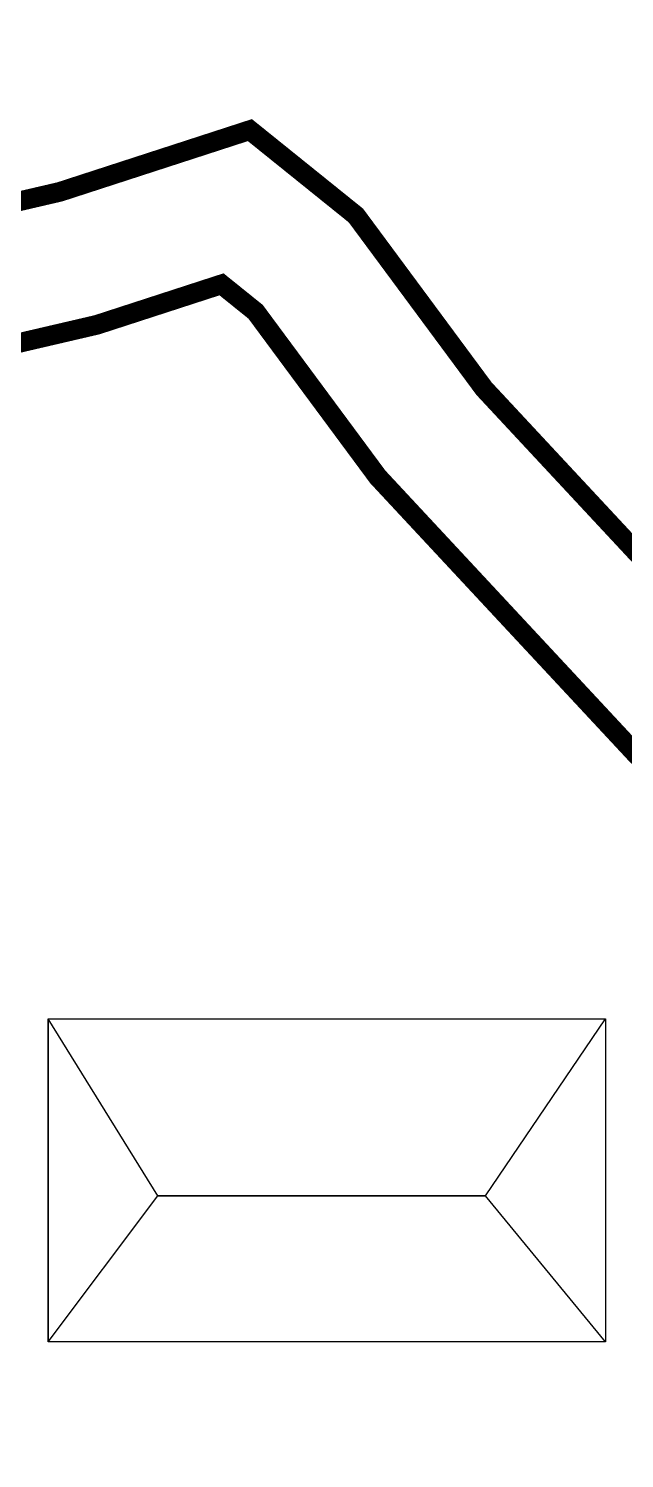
# Model space of a CAD drawing. Header units: inches. Extents: x -340059099 to 1458168, y 1119167 to 1294232938.
# Drawn here: x 469715 to 470018, y 2616560 to 2617286 of the extents above; entities that cross this region are included whole.
import ezdxf

# ---------------------------------------------------------------- set-up
doc = ezdxf.new("R2010")
doc.units = ezdxf.units.IN
doc.header["$MEASUREMENT"] = 0
doc.layers.add('BUILDING', color=5, linetype='Continuous', lineweight=15)
doc.layers.add('Text', color=7, linetype='Continuous')

msp = doc.modelspace()

# ---------------------------------------------------------------- linework, layer by layer
at = {"layer": 'BUILDING', "const_width": 10}
for points in [[(468546.74, 2617640.06), (468710.44, 2617601.66), (468794.54, 2617577.63), (468939.74, 2617583.99), (469174.07, 2617577.16), (469267.14, 2617566.8), (469307.5, 2617546.54), (469350.67, 2617447.36), (469387.11, 2617256.3), (469411.21, 2617200.7), (469493.63, 2617178.79), (469627.05, 2617178.79), (469731.33, 2617203.06), (469827.75, 2617234.39), (469881.57, 2617191.04), (469946.6, 2617103.17), (470072.74, 2616967.71), (470196.08, 2616862.41), (470348.57, 2616758.75), (470470.78, 2616676.54), (470608.13, 2616636.96)], [(468537.46, 2617570.34), (468692.82, 2617533.9), (468786.24, 2617507.2), (468940.25, 2617513.95), (469169.17, 2617507.27), (469246.93, 2617498.61), (469253.44, 2617495.35), (469283.37, 2617426.58), (469319.8, 2617235.57), (469360.47, 2617141.76), (469484.48, 2617108.79), (469635.09, 2617108.79), (469750.11, 2617135.56), (469813.35, 2617156.11), (469830.66, 2617142.17), (469892.69, 2617058.36), (470024.24, 2616917.08), (470153.55, 2616806.68), (470309.35, 2616700.77), (470440.83, 2616612.32), (470592.82, 2616568.52)]]:
    msp.add_lwpolyline(points, dxfattribs=at)
at = {"layer": 'Text'}
msp.add_lwpolyline([(469725.36, 2616783.33), (470008.22, 2616783.33), (470008.22, 2616619.42), (469725.36, 2616619.42)], close=True, dxfattribs=at)
msp.add_lwpolyline([(469947.35, 2616693.5), (470008.22, 2616783.33), (470008.22, 2616619.42), (469947.35, 2616693.5), (469781, 2616693.5), (469725.36, 2616783.33), (469725.36, 2616619.42), (469781, 2616693.5)], dxfattribs=at)
at = {"layer": 'Text', "color": 6}
msp.add_lwpolyline([(469781, 2616693.5), (469947.35, 2616693.5)], dxfattribs=at)
at = {"layer": 'Text', "color": 1}
msp.add_circle((469844, 2616428.5), 81808.03, dxfattribs=at)

doc.saveas('drawing.dxf')
